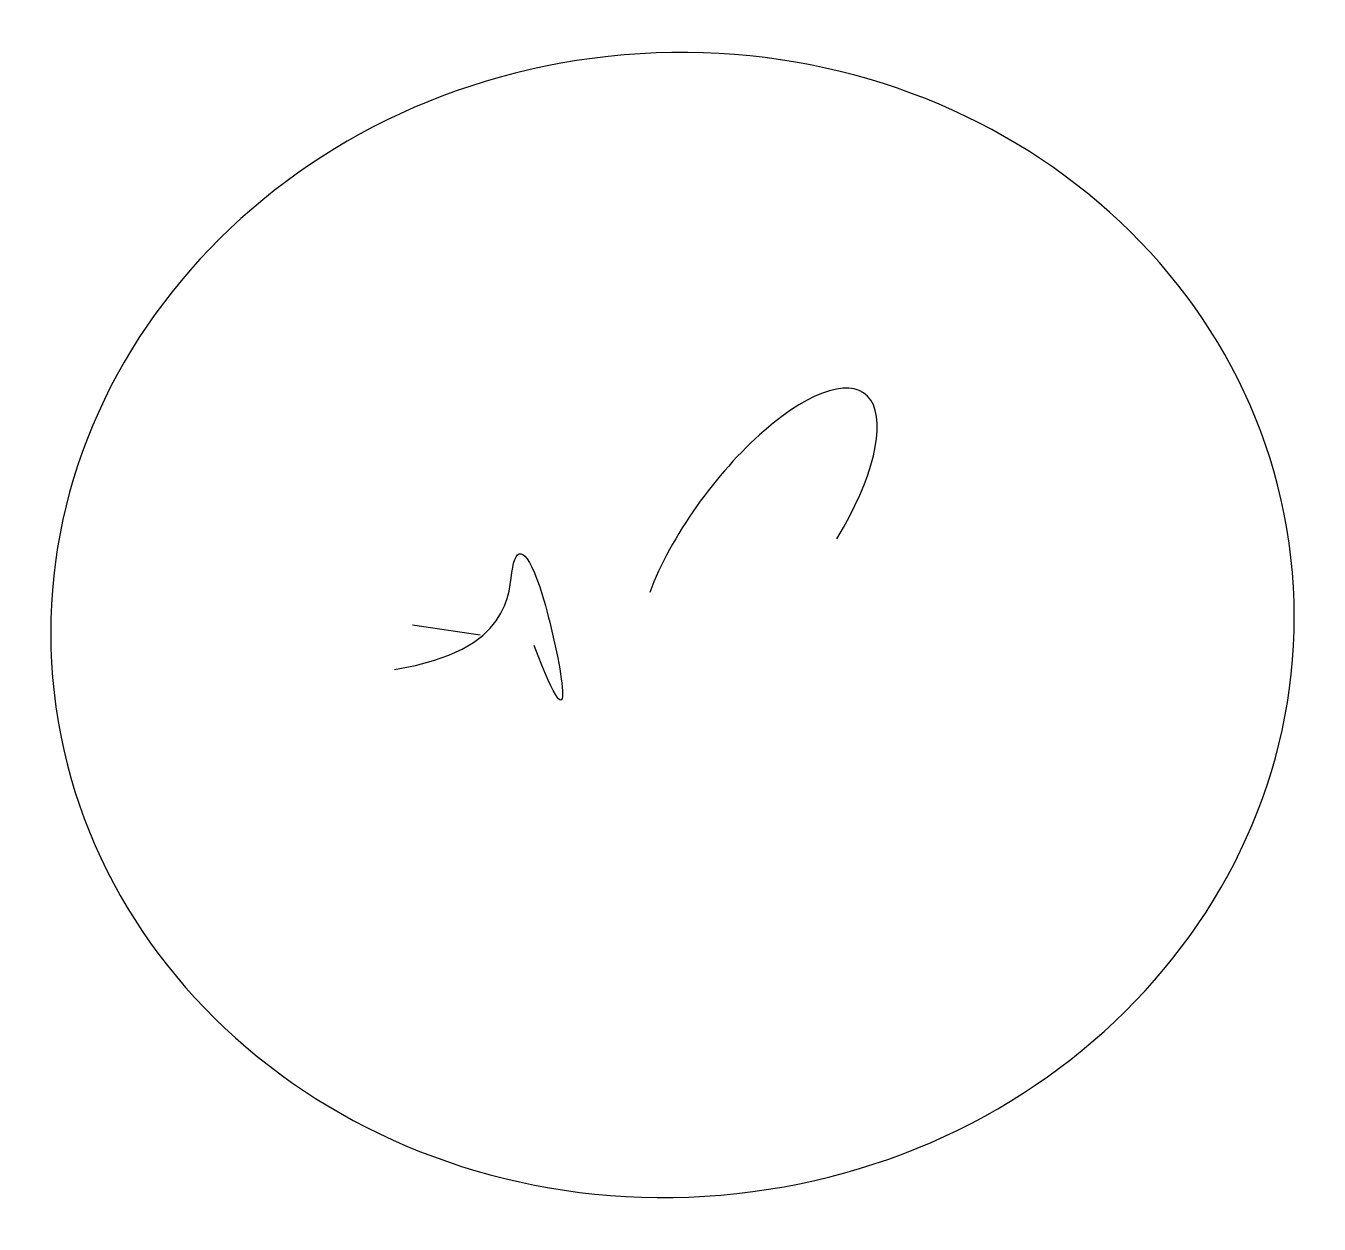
# Model space of a CAD drawing. Header units: metres. Extents: x -807 to 1064, y -703 to 1030.
import ezdxf

# ---------------------------------------------------------------- set-up
doc = ezdxf.new("R2010")
doc.units = ezdxf.units.M

msp = doc.modelspace()

# ---------------------------------------------------------------- linework, layer by layer
at = {"extrusion": (-0.023254, 0.273817, -0.642256)}
msp.add_circle((-141.5, 114.1, 119.1), 900, dxfattribs=at)
at = {"extrusion": (-0.706336, 0.693973, 0.802743)}
msp.add_ellipse((251.7, 291.9, 197.6), major_axis=(-156.4, -81.6, -260), ratio=0.751337, start_param=2.731729, end_param=6.283185, dxfattribs=at)
msp.add_open_spline([(-273.8, 99, 54.4), (-103.2, 126.1, 73.2), (-115.3, 294.2, 158.3), (-59.6, 260.1, -249.4), (-6.9, -38, -152.1), (-71.8, 133.5, 245.8)], degree=3)
at = {"layer": 'A'}
msp.add_line((-149.9, 148.4, 236.2), (-247.9, 163, -124.1), dxfattribs=at)

doc.saveas('drawing.dxf')
